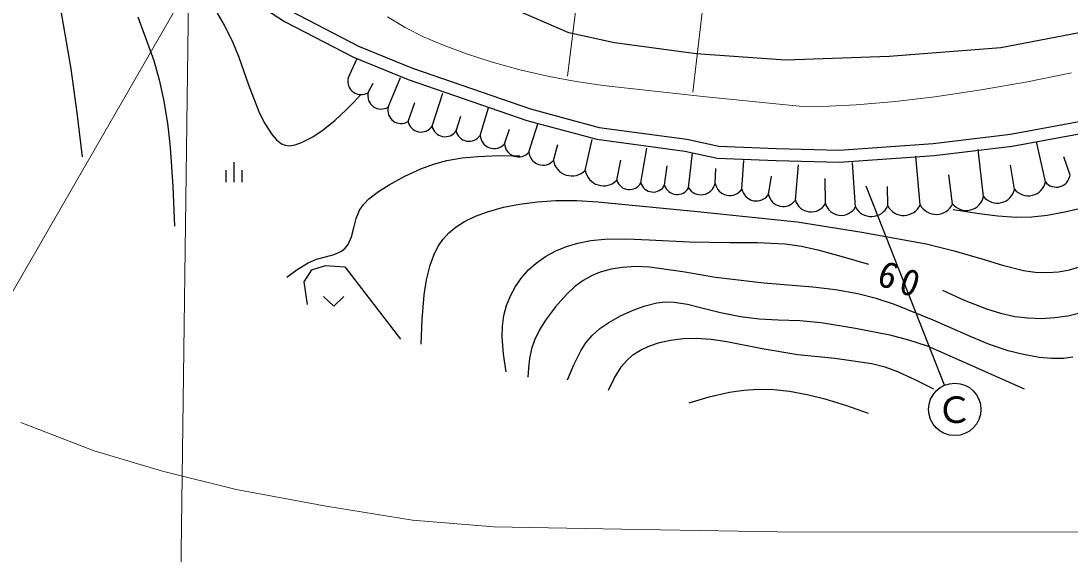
# Model space of a CAD drawing. Units: millimetres, scale not verified. Extents: x 40000 to 680000, y 20000 to 380000.
# Drawn here: x 73263 to 125473, y 240781 to 267308 of the extents above; entities that cross this region are included whole.
import ezdxf
from ezdxf.enums import TextEntityAlignment as Align

# ---------------------------------------------------------------- set-up
doc = ezdxf.new("R2010")
doc.units = ezdxf.units.MM
doc.header["$LTSCALE"] = 1000
doc.linetypes.add('CHAIN', pattern=[18.5, 12, -1.5, 3.5, -1.5])
for name, color, linetype, lineweight in [('M-BGD', 7, 'Continuous', 25), ('M-BMK', 2, 'CHAIN', 13), ('M-STR-HTXT', 7, 'Continuous', 13), ('M-STR-STRC', 7, 'Continuous', 25)]:
    doc.layers.add(name, color=color, linetype=linetype, lineweight=lineweight)
doc.styles.add('ＭＳ ゴシック', font='')
doc.styles.get('ＭＳ ゴシック').set_extended_font_data('MS Gothic')

msp = doc.modelspace()

# ---------------------------------------------------------------- linework, layer by layer
at = {"layer": 'M-BGD'}
for p, q in [((74932, 269558), (75752, 264927)), ((83437, 269196), (86371, 267290)), ((100527, 266714), (97700, 267947)), ((79082, 267508), (79871, 265336)), ((83020, 267704), (83381, 267098)), ((86673, 267809), (90066, 266050)), ((83381, 267098), (83770, 266323)), ((86371, 267290), (89815, 265504)), ((83770, 266323), (84107, 265515)), ((102805, 266222), (100527, 266714)), ((125922, 266714), (122022, 265975)), ((90066, 266050), (92747, 264961)), ((106870, 265667), (102805, 266222)), ((122022, 265975), (116479, 265544)), ((79871, 265336), (80146, 264376)), ((84107, 265515), (84585, 264122)), ((89547, 264458), (89982, 265401)), ((89815, 265504), (92536, 264399)), ((111305, 265359), (106870, 265667)), ((116479, 265544), (111305, 265359)), ((75752, 264927), (76048, 262741)), ((92747, 264961), (98622, 262932)), ((80146, 264376), (80363, 263402)), ((90540, 263741), (90786, 264219)), ((91533, 263023), (92157, 264503)), ((92536, 264399), (98446, 262358)), ((84585, 264122), (85115, 262760)), ((89826, 263270), (90193, 263660)), ((93722, 262074), (94262, 263722)), ((80363, 263402), (80554, 262217)), ((89451, 262886), (89826, 263270)), ((92525, 262305), (92867, 263249)), ((76048, 262741), (76314, 260540)), ((85115, 262760), (85406, 262205)), ((88898, 262367), (89451, 262886)), ((96115, 261613), (96532, 262989)), ((98622, 262932), (102038, 262012)), ((80554, 262217), (80686, 261023)), ((85406, 262205), (85771, 261644)), ((88302, 261891), (88898, 262367)), ((94919, 261844), (95160, 262563)), ((98446, 262358), (101919, 261423)), ((98544, 260780), (98991, 262185)), ((122509, 261676), (126639, 262435)), ((85771, 261644), (85985, 261393)), ((87783, 261550), (88302, 261891)), ((97329, 261197), (97573, 261925)), ((102038, 262012), (106401, 261419)), ((118656, 261212), (122509, 261676)), ((122599, 261083), (126766, 261848)), ((85985, 261393), (86224, 261202)), ((86224, 261202), (86410, 261120)), ((86410, 261120), (86621, 261094)), ((86621, 261094), (86912, 261140)), ((86912, 261140), (87220, 261254)), ((87220, 261254), (87783, 261550)), ((99758, 260364), (99985, 261168)), ((101340, 259872), (101687, 261405)), ((101919, 261423), (106298, 260827)), ((106401, 261419), (107989, 261085)), ((107989, 261085), (110869, 260959)), ((113981, 260875), (118656, 261212)), ((118714, 260615), (122599, 261083)), ((124257, 259300), (123809, 261310)), ((80686, 261023), (80817, 259066)), ((95221, 260497), (96003, 260571)), ((96003, 260571), (97040, 260606)), ((97040, 260606), (98087, 260604)), ((104110, 259256), (104414, 260979)), ((106298, 260827), (107914, 260487)), ((106485, 259007), (106684, 260743)), ((110869, 260959), (113981, 260875)), ((113994, 260275), (118714, 260615)), ((118017, 258157), (117802, 260577)), ((121172, 258573), (120900, 260908)), ((125472, 259639), (125173, 260540)), ((83860, 260287), (83860, 259287)), ((93163, 259950), (93801, 260185)), ((93801, 260185), (94464, 260365)), ((94464, 260365), (95221, 260497)), ((102922, 259380), (103113, 260388)), ((105298, 259132), (105431, 260104)), ((107914, 260487), (110848, 260360)), ((109144, 258945), (109238, 260364)), ((110848, 260360), (113994, 260275)), ((111803, 258396), (111958, 260151)), ((114790, 258050), (114653, 260270)), ((122714, 258937), (122508, 260128)), ((83460, 259890), (83460, 259290)), ((84260, 259890), (84260, 259290)), ((91590, 259150), (92366, 259578)), ((92366, 259578), (93163, 259950)), ((107815, 259220), (107843, 259962)), ((110474, 258671), (110610, 259584)), ((119630, 258210), (119434, 259655)), ((80817, 259066), (80898, 257103)), ((91064, 258825), (91590, 259150)), ((113297, 258223), (113282, 259466)), ((116404, 258103), (116383, 259064)), ((90322, 258193), (90578, 258457)), ((90578, 258457), (91064, 258825)), ((90113, 257892), (90322, 258193)), ((96486, 257816), (97274, 258037)), ((97274, 258037), (98072, 258198)), ((98072, 258198), (98976, 258314)), ((98976, 258314), (99879, 258368)), ((99879, 258368), (100919, 258371)), ((100919, 258371), (101975, 258313)), ((101975, 258313), (106931, 257829)), ((120300, 257806), (119656, 257917)), ((126077, 258000), (125212, 257785)), ((89822, 257016), (89941, 257472)), ((89941, 257472), (90113, 257892)), ((95335, 257327), (95890, 257596)), ((95890, 257596), (96486, 257816)), ((106931, 257829), (111893, 257314)), ((120944, 257704), (120300, 257806)), ((121876, 257588), (120944, 257704)), ((122799, 257534), (121876, 257588)), ((123566, 257552), (122799, 257534)), ((124333, 257630), (123566, 257552)), ((125212, 257785), (124333, 257630)), ((89706, 256571), (89822, 257016)), ((94551, 256762), (94917, 257064)), ((94917, 257064), (95335, 257327)), ((111893, 257314), (115107, 256795)), ((89547, 256188), (89706, 256571)), ((94031, 256103), (94267, 256452)), ((94267, 256452), (94551, 256762)), ((100976, 256253), (101630, 256380)), ((101630, 256380), (102297, 256448)), ((102297, 256448), (103404, 256466)), ((103404, 256466), (104523, 256424)), ((104523, 256424), (106532, 256324)), ((115107, 256795), (118316, 256216)), ((88845, 255687), (89222, 255850)), ((89222, 255850), (89403, 255994)), ((89403, 255994), (89547, 256188)), ((93806, 255648), (94031, 256103)), ((99364, 255579), (99853, 255848)), ((99853, 255848), (100405, 256079)), ((100405, 256079), (100976, 256253)), ((106532, 256324), (108539, 256284)), ((108539, 256284), (109921, 256281)), ((109921, 256281), (111294, 256217)), ((111294, 256217), (112111, 256101)), ((112111, 256101), (112922, 255925)), ((112922, 255925), (114188, 255576)), ((118316, 256216), (119699, 255872)), ((119699, 255872), (121078, 255467)), ((87551, 255272), (87965, 255447)), ((87965, 255447), (88423, 255574)), ((88423, 255574), (88845, 255687)), ((93633, 255160), (93806, 255648)), ((98908, 255260), (99364, 255579)), ((114188, 255576), (115451, 255202)), ((121078, 255467), (122104, 255152)), ((86500, 254556), (87007, 254939)), ((87007, 254939), (87551, 255272)), ((87365, 254319), (87739, 254918)), ((87739, 254918), (88413, 255143)), ((88413, 255143), (89387, 255068)), ((89387, 255068), (92157, 251474)), ((93453, 254422), (93633, 255160)), ((98179, 254531), (98522, 254917)), ((98522, 254917), (98908, 255260)), ((102096, 254805), (101654, 254627)), ((102638, 254953), (102096, 254805)), ((103188, 255040), (102638, 254953)), ((103872, 255081), (103188, 255040)), ((104547, 255061), (103872, 255081)), ((106198, 254826), (104547, 255061)), ((107821, 254534), (106198, 254826)), ((122104, 255152), (123151, 254895)), ((123151, 254895), (123742, 254811)), ((123742, 254811), (124344, 254787)), ((124344, 254787), (124899, 254824)), ((124899, 254824), (125444, 254921)), ((125444, 254921), (125942, 255068)), ((87515, 253196), (87365, 254319)), ((93335, 253679), (93453, 254422)), ((97877, 254098), (98179, 254531)), ((101242, 254396), (100808, 254070)), ((101654, 254627), (101242, 254396)), ((110242, 254268), (107821, 254534)), ((112666, 254061), (110242, 254268)), ((97627, 253632), (97877, 254098)), ((100808, 254070), (100406, 253692)), ((113798, 253920), (112666, 254061)), ((114907, 253721), (113798, 253920)), ((119129, 253909), (120212, 253416)), ((88327, 253589), (88827, 253116)), ((88827, 253116), (89327, 253589)), ((93229, 252453), (93335, 253679)), ((97432, 253143), (97627, 253632)), ((100406, 253692), (99869, 253079)), ((104322, 253124), (104915, 253277)), ((104915, 253277), (105344, 253329)), ((105344, 253329), (105777, 253321)), ((105777, 253321), (106435, 253217)), ((106435, 253217), (107089, 253053)), ((115833, 253489), (114907, 253721)), ((116735, 253201), (115833, 253489)), ((120212, 253416), (121318, 252977)), ((97299, 252649), (97432, 253143)), ((99869, 253079), (99375, 252425)), ((103104, 252628), (103735, 252909)), ((103735, 252909), (104322, 253124)), ((107089, 253053), (108077, 252797)), ((108077, 252797), (109076, 252599)), ((118662, 252417), (116735, 253201)), ((121318, 252977), (122011, 252764)), ((122011, 252764), (122718, 252609)), ((125368, 252642), (125961, 252788)), ((93185, 251232), (93229, 252453)), ((97223, 252116), (97299, 252649)), ((99375, 252425), (99068, 251939)), ((102079, 251996), (102514, 252301)), ((102514, 252301), (103104, 252628)), ((109076, 252599), (110004, 252487)), ((110004, 252487), (110951, 252433)), ((110951, 252433), (112022, 252398)), ((112022, 252398), (113094, 252302)), ((113094, 252302), (114798, 252025)), ((120550, 251584), (118662, 252417)), ((122718, 252609), (123381, 252528)), ((123381, 252528), (124050, 252506)), ((124050, 252506), (124712, 252544)), ((124712, 252544), (125368, 252642)), ((97209, 251590), (97223, 252116)), ((99068, 251939), (98819, 251431)), ((101383, 251292), (101695, 251655)), ((101695, 251655), (102079, 251996)), ((114798, 252025), (116499, 251686)), ((116499, 251686), (117438, 251444)), ((97277, 250721), (97209, 251590)), ((98819, 251431), (98668, 250984)), ((101124, 250900), (101383, 251292)), ((104088, 250929), (104509, 251130)), ((104509, 251130), (105043, 251309)), ((105043, 251309), (105590, 251429)), ((105590, 251429), (106221, 251503)), ((106221, 251503), (106862, 251516)), ((106862, 251516), (107621, 251466)), ((107621, 251466), (108387, 251356)), ((108387, 251356), (110146, 251006)), ((117438, 251444), (118358, 251144)), ((118358, 251144), (120776, 250081)), ((121467, 251211), (120550, 251584)), ((122393, 250899), (121467, 251211)), ((97406, 249848), (97277, 250721)), ((98668, 250984), (98576, 250518)), ((100771, 250194), (101124, 250900)), ((103411, 250419), (103712, 250686)), ((103712, 250686), (104088, 250929)), ((110146, 251006), (111925, 250715)), ((111925, 250715), (113765, 250520)), ((123158, 250704), (122393, 250899)), ((123936, 250567), (123158, 250704)), ((98576, 250518), (98525, 250051)), ((100467, 249449), (100771, 250194)), ((102803, 249543), (103153, 250111)), ((103153, 250111), (103411, 250419)), ((113765, 250520), (115601, 250264)), ((115601, 250264), (116254, 250093)), ((116254, 250093), (116888, 249865)), ((124545, 250511), (123936, 250567)), ((125142, 250515), (124545, 250511)), ((125617, 250573), (125142, 250515)), ((98525, 250051), (98493, 249576)), ((116888, 249865), (117788, 249457)), ((120776, 250081), (123195, 249003)), ((102504, 248940), (102803, 249543)), ((117788, 249457), (118675, 249003)), ((106515, 248303), (107510, 248600)), ((107510, 248600), (108527, 248839)), ((108527, 248839), (109237, 248939)), ((109237, 248939), (109956, 248979)), ((109956, 248979), (110737, 248960)), ((110737, 248960), (111514, 248880)), ((111514, 248880), (112399, 248721)), ((112399, 248721), (113269, 248502)), ((113269, 248502), (114354, 248166)), ((114354, 248166), (115428, 247794))]:
    msp.add_line(p, q, dxfattribs=at)
for centre, radius, start, end in [((90193, 264306), 664, 166.7449, 301.5051), ((91186, 263588), 664, 166.7449, 301.5051), ((92179, 262870), 664, 166.7449, 301.5051), ((93172, 262439), 660, 191.7186, 326.4789), ((94368, 262208), 660, 191.7186, 326.4789), ((95565, 261978), 660, 191.7186, 326.4789), ((96809, 261658), 695, 183.6845, 318.4448), ((98023, 261241), 695, 183.6845, 318.4448), ((99238, 260825), 695, 183.6845, 318.4448), ((100679, 260534), 936, 190.5012, 314.9553), ((102261, 260042), 936, 190.5012, 314.9553), ((124794, 259723), 684, 218.2005, 352.9608), ((103542, 259565), 647, 196.6554, 331.4157), ((104730, 259441), 647, 196.6554, 331.4157), ((105917, 259317), 647, 196.6554, 331.4157), ((107106, 259391), 729, 211.7101, 346.4704), ((108537, 259360), 735, 190.9431, 325.7034), ((123399, 259486), 878, 218.7448, 347.7729), ((109866, 259085), 735, 190.9431, 325.7034), ((111196, 258810), 735, 190.9431, 325.7034), ((120314, 258759), 878, 218.7448, 347.7729), ((121857, 259122), 878, 218.7448, 347.7729), ((112586, 258622), 815, 196.1413, 330.6563), ((114080, 258450), 815, 196.1413, 330.6563), ((115584, 258478), 901, 208.3259, 335.4504), ((117197, 258531), 901, 208.3259, 335.4504), ((118810, 258584), 901, 208.3259, 335.4504)]:
    msp.add_arc(centre, radius, start, end, dxfattribs=at)
at = {"layer": 'M-BMK'}
for p, q in [((91498, 267511), (92382, 266984)), ((92382, 266984), (93291, 266523)), ((93291, 266523), (94235, 266113)), ((94235, 266113), (95435, 265667)), ((95435, 265667), (96657, 265277)), ((96657, 265277), (98096, 264880)), ((98096, 264880), (99556, 264539)), ((123354, 264274), (125554, 264725)), ((99556, 264539), (100891, 264291)), ((100891, 264291), (102235, 264103)), ((121050, 263876), (123354, 264274)), ((102235, 264103), (107192, 263552)), ((118738, 263538), (121050, 263876)), ((107192, 263552), (112164, 263057)), ((114829, 263132), (116783, 263305)), ((116783, 263305), (118738, 263538)), ((112164, 263057), (113491, 263064)), ((113491, 263064), (114829, 263132))]:
    msp.add_line(p, q, dxfattribs=at)
at = {"layer": 'M-STR-HTXT'}
for p, q in [((104354, 296170), (100465, 264569)), ((106699, 263767), (110402, 295553)), ((81638, 270659), (81131, 233210)), ((68437, 246192), (82202, 270078)), ((73261, 247318), (76908, 245924)), ((76908, 245924), (80309, 244897)), ((80309, 244897), (83965, 243999)), ((83965, 243999), (88456, 243165)), ((88456, 243165), (92754, 242460)), ((92754, 242460), (96796, 242139)), ((96796, 242139), (103147, 242011)), ((103147, 242011), (110910, 241882)), ((110910, 241882), (232144, 241818))]:
    msp.add_line(p, q, dxfattribs=at)
at = {"layer": 'M-STR-STRC'}
msp.add_line((115314, 259103), (119215, 249202), dxfattribs=at)
msp.add_circle((119738, 247979), 1304, dxfattribs=at)

# ---------------------------------------------------------------- texts
at = {"layer": 'M-BGD', "insert": (115778, 254183), "char_height": 1320, "attachment_point": 7, "rotation": 340.9, "style": 'ＭＳ ゴシック'}
msp.add_mtext('\\T1.28;60', dxfattribs=at)
at = {"layer": 'M-STR-STRC', "style": 'ＭＳ ゴシック'}
msp.add_text('Ｃ', height=1320, dxfattribs=at).set_placement((118811, 246907), align=Align.BOTTOM_LEFT)

doc.saveas('drawing.dxf')
